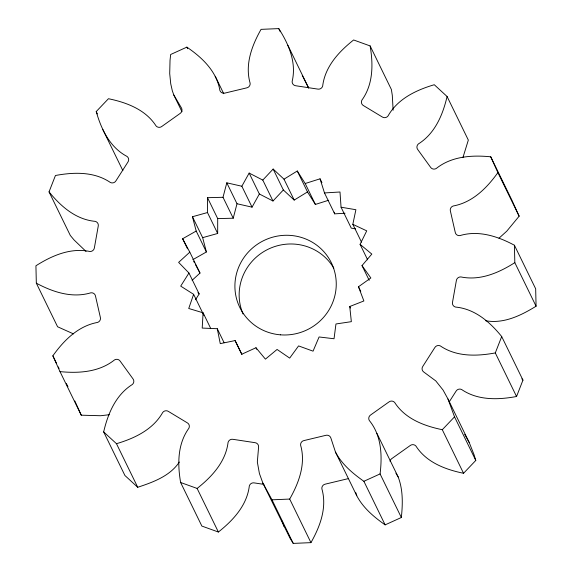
<?xml version="1.0" encoding="UTF-8"?>
<svg xmlns="http://www.w3.org/2000/svg" width="572" height="572" viewBox="0 0 572 572"><rect width="100%" height="100%" fill="white"/><g stroke="black" fill="none" stroke-linecap="round" stroke-linejoin="round"><path stroke-width="0.86" d="M207.472 212.548L192.457 216.731L202.66 237.652L217.675 233.469L207.472 212.548L207.493 197.69L223.016 197.29L233.219 218.211L217.696 218.604L207.493 197.69M217.675 233.469L217.696 218.604M393.128 110.21L392.299 95.345L391.384 89.511L370.134 45.932L353.618 39.976C338.91 51.63 325.032 66.559 322.672 86.036A4.197 4.09 -26 0 1 317.574 89.068L295.938 85.779A4.197 4.09 -26 0 1 292.156 81.396C296.653 62.52 288.788 44.201 278.757 28.6L261.054 29.358C251.894 45.538 244.744 64.493 250.128 83.197A4.197 4.09 -26 0 1 246.561 87.902L225.125 93.036A4.197 4.09 -26 0 1 219.891 90.447C216.681 71.293 202.166 57.586 186.865 47.133L170.663 54.497L170.027 60.396L169.712 73.602L170.735 83.805L172.358 90.934L173.845 95.059L181.96 111.697M192.457 216.731L196.189 231.052L182.632 238.76L189.804 252.152L178.628 262.384L188.953 273.023L180.709 286.122L193.622 294.33L188.731 308.487L203.089 312.805L202.202 328.071L217.274 328.721L224.074 342.664M173.845 95.059L181.431 107.922A4.197 4.09 -26 0 1 179.937 113.578L161.955 126.355A4.197 4.09 -26 0 1 156.07 125.947C145.581 109.574 126.634 102.467 108.451 98.72L96.218 111.561C101.315 129.386 109.874 147.383 127.034 156.442A4.197 4.09 -26 0 1 127.835 162.183L116.059 180.659A4.197 4.09 -26 0 1 110.417 182.504C94.237 171.45 73.874 172.086 55.448 175.497L49.042 191.87C60.796 206.363 75.819 219.555 95.224 221.364A4.197 4.09 -26 0 1 98.205 226.319L94.409 247.683A4.197 4.09 -26 0 1 89.876 251.494C70.592 247.469 51.859 255.655 35.922 265.78L36.329 283.183C52.853 292.049 72.122 298.448 90.834 292.814A4.197 4.09 -26 0 1 95.538 296.232L100.315 317.217A4.197 4.09 -26 0 1 97.576 322.422C78.207 325.94 63.821 340.44 52.86 355.82L60.003 371.614C78.793 373.487 99.163 372.179 114.543 359.902A4.197 4.09 -26 0 1 120.256 361.261L132.868 378.693A4.197 4.09 -26 0 1 132.339 384.491C115.773 394.902 107.894 413.627 103.668 431.917L116.474 443.693C134.584 438.345 153.067 429.593 162.734 412.426A4.197 4.09 -26 0 1 168.583 411.525L187.123 422.729A4.197 4.09 -26 0 1 188.882 428.242C177.463 444.058 177.463 464.071 180.616 482.489L197.125 488.445C211.833 476.791 225.718 461.861 228.071 442.392A4.197 4.09 -26 0 1 233.176 439.353L254.805 442.642A4.197 4.09 -26 0 1 258.594 447.025L257.336 462.012L259.409 473.509L262.891 483.125L290.126 538.402L293.243 543.4L310.946 542.642L289.697 499.063C298.849 482.882 305.999 463.928 300.615 445.223A4.197 4.09 -26 0 1 304.19 440.519L325.625 435.385A4.197 4.09 -26 0 1 330.852 437.973L335.514 452.173L356.771 495.752C363.156 507.957 374.038 517.059 385.135 524.867L401.337 517.503L380.08 473.923C382.31 455.519 381.596 435.557 369.312 420.499A4.197 4.09 -26 0 1 370.813 414.843L388.788 402.066A4.197 4.09 -26 0 1 394.673 402.473C405.162 418.847 424.109 425.954 442.299 429.708L463.549 473.28L475.782 460.439L474.081 454.797L469.24 442.578L447.983 398.999L443.057 390.04L435.785 380.909L423.709 371.979A4.197 4.09 -26 0 1 422.908 366.237L434.691 347.769A4.197 4.09 -26 0 1 440.326 345.917C456.513 356.971 476.869 356.335 495.302 352.924L501.701 336.558C489.954 322.057 474.924 308.866 455.519 307.057A4.197 4.09 -26 0 1 452.545 302.102L456.334 280.745A4.197 4.09 -26 0 1 460.868 276.927C480.151 280.952 498.891 272.765 514.821 262.641L514.414 245.238C497.89 236.372 478.628 229.973 459.909 235.607A4.197 4.09 -26 0 1 455.205 232.189L450.429 211.204A4.197 4.09 -26 0 1 453.174 205.999C472.536 202.481 486.922 187.981 497.89 172.601L490.74 156.807C471.95 154.933 451.58 156.242 436.207 168.518A4.197 4.09 -26 0 1 430.487 167.16L417.875 149.728A4.197 4.09 -26 0 1 418.404 143.929C434.977 133.526 442.85 114.793 447.082 96.504L434.277 84.727C416.159 90.076 397.676 98.827 388.009 115.994A4.197 4.09 -26 0 1 382.16 116.902L363.62 105.691A4.197 4.09 -26 0 1 361.861 100.179C373.28 84.363 373.28 64.35 370.134 45.932M401.337 517.503C402.781 504.003 403.124 489.804 398.155 476.941L376.905 433.361M361.518 242.149L352.831 224.331L355.891 209.717L341.055 207.207L339.997 191.999L324.488 192.936L320.048 178.821L305.183 183.519L297.283 171.007L283.998 179.172L273.144 169.055L262.791 180.08L272.987 201.001L283.347 189.968L273.144 169.055M223.016 197.29L226.798 182.825L241.849 186.236L252.052 207.15L259.352 193.994L249.149 173.073L241.849 186.236M233.219 218.211L237.001 203.746L226.798 182.825M462.912 157.622L468.332 140.083L447.082 96.504M449.349 401.687L455.941 391.341A4.197 4.09 -26 0 1 461.583 389.496C477.763 400.55 498.126 399.914 516.552 396.503L522.958 380.13L501.701 336.558M367.639 259.831L360.081 244.337L366.723 230.852L352.831 224.331M310.946 542.642C320.106 526.462 327.255 507.507 321.872 488.803A4.197 4.09 -26 0 1 325.439 484.098L346.875 478.964A4.197 4.09 -26 0 1 348.327 478.75M195.488 299.764L199.156 293.937L188.953 273.023M490.74 156.807L511.997 200.386L519.14 216.18L506.771 231.16L499.006 238.195M179.329 462.04C169.998 476.111 153.06 482.217 137.723 487.272L124.918 475.496L103.668 431.917M369.183 280.309L362.005 265.594L371.814 254.09L360.081 244.337M442.299 429.708L454.526 416.859L447.983 398.999M192.12 280.294L200 273.073L189.804 252.152M180.616 482.489L201.866 526.068L218.382 532.024C233.09 520.37 246.968 505.441 249.328 485.964A4.197 4.09 -26 0 1 254.426 482.932L263.949 484.377M217.274 328.721L220.263 343.636L235.106 340.576L241.792 354.218L255.977 347.74L265.422 359.137L277.077 349.449L289.682 358.101L298.584 345.91L313.048 351.158L319.083 336.965L334.034 338.753L335.957 323.974L351.344 321.664L349.742 306.513L363.871 300.965L358.487 286.758L370.842 277.963L362.005 265.594M514.414 245.238L535.671 288.817L536.078 306.22C521.056 315.451 503.667 324.067 485.506 320.713M283.347 189.968L294.201 200.086L307.486 191.927L297.283 171.007M192.835 259.674L206.392 251.973L202.66 237.652M335.514 452.173C341.899 464.378 352.788 473.48 363.878 481.288L380.08 473.923M307.486 191.927L315.379 204.433L328.593 200.264M109.323 414.714L100.665 415.73L81.26 415.193L60.003 371.614M324.488 192.936L334.692 213.849L345.03 213.227M262.891 483.125L271.993 499.821L289.697 499.063M355.62 228.864L351.258 228.128L341.055 207.207M463.549 473.28C445.366 469.533 426.419 462.426 415.93 446.053A4.197 4.09 -26 0 0 410.045 445.645L392.063 458.422A4.197 4.09 -26 0 0 390.054 461.325M237.001 203.746L252.052 207.15M73.509 333.898L57.586 326.762L36.329 283.183M249.149 173.073L262.791 180.08M259.352 193.994L272.987 201.001M86.036 251.458L74.074 239.968L70.299 235.442L49.042 191.87M197.941 292.685L199.156 293.937M521.878 378.843L522.958 380.13M302.238 75.747L303.124 77.177M395.924 473.158L398.155 476.941M464.721 434.362L469.24 442.578M193.679 261.254L194.523 262.827M195.367 264.4L200 273.073M303.525 77.956L308.708 88.095L287.852 45.295M497.89 172.601L519.14 216.18M514.821 262.641L536.078 306.22M495.302 352.924L516.552 396.503M278.757 28.6L280.301 31.767M454.526 416.859L475.782 460.439M320.048 178.821L321.936 182.697M358.487 286.758L360.753 291.405M305.183 183.519L315.379 204.433M349.742 306.513L350.5 308.058M283.998 179.172L294.201 200.086M215.229 76.248L223.731 93.679M186.865 47.133L187.637 48.72M363.878 481.288L385.135 524.867M255.977 347.74L256.735 349.285M196.189 231.052L206.392 251.973M235.106 340.576L241.906 354.518M182.632 238.76L187.544 248.827M203.089 312.805L210.646 328.307M193.622 294.33L203.825 315.243M96.218 111.561L97.376 113.942M102.76 129.422L122.858 170.62M271.993 499.821L293.243 543.4M197.125 488.445L218.382 532.024M116.474 443.693L137.723 487.272M52.86 355.82L56.335 362.955M58.265 366.917L59.038 368.497M66.381 383.555L67.932 386.722M74.825 400.979L81.26 415.193M282.11 521.092L284.148 526.705M355.677 492.413L356.771 495.752M334.17 212.191L334.692 213.849M243.028 313.935A50.929 49.607 -26 0 1 267.474 249.556A50.929 49.607 -26 0 1 333.819 268.189M280.602 334.842A50.929 49.607 -26 0 0 331.739 263.613A50.929 49.607 -26 0 0 244.387 256.928A50.929 49.607 -26 0 0 280.602 334.842"/></g></svg>
